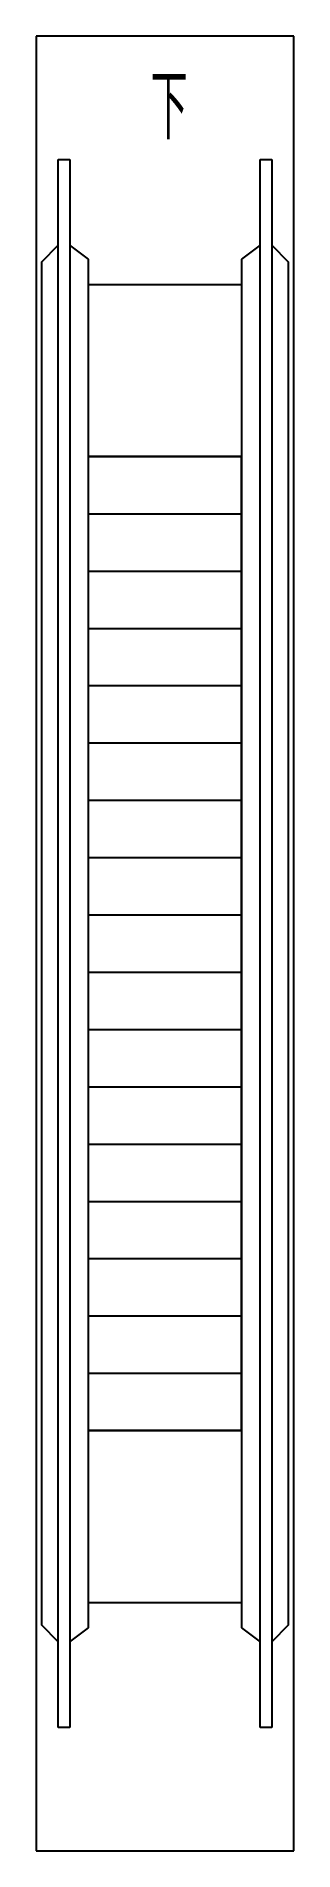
# Model space of a CAD drawing. Header units: millimetres. Extents: x 0 to 1348, y 0 to 9500.
import ezdxf

# ---------------------------------------------------------------- set-up
doc = ezdxf.new("R2010")
doc.units = ezdxf.units.MM
doc.layers.add('DIM_SYMB', color=3, linetype='Continuous')
doc.layers.add('STAIR', color=2, linetype='Continuous')
doc.styles.add('AEC_DIM', font='SIMPLEX', dxfattribs={"bigfont": 'GBCBIG'})

msp = doc.modelspace()

# ---------------------------------------------------------------- linework, layer by layer
at = {"layer": 'DIM_SYMB'}
msp.add_lwpolyline([(674, 8855.5, 0, 0, 0), (674, 2800, 80, 0, 0), (674, 2500, 0, 0, 0)], format="xyseb", dxfattribs=at)
at = {"layer": 'STAIR'}
for p, q in [((1348, 9500), (0, 9500)), ((0, 9500), (0, 0)), ((1348, 0), (1348, 9500)), ((115, 644.5), (115, 8855.5)), ((115, 8855.5), (175, 8855.5)), ((175, 8855.5), (175, 644.5)), ((1173, 8855.5), (1233, 8855.5)), ((1173, 644.5), (1173, 8855.5)), ((1233, 8855.5), (1233, 644.5)), ((29, 8319.5), (115, 8405.5)), ((274, 8332.75), (175, 8405.5)), ((1173, 8405.5), (1074, 8332.75)), ((1233, 8405.5), (1319, 8319.5)), ((29, 1180.5), (29, 8319.5)), ((274, 1167.25), (274, 8332.75)), ((1074, 8332.75), (1074, 1167.25)), ((1319, 8319.5), (1319, 1180.5)), ((274, 8200), (1074, 8200)), ((274, 2200), (274, 7300)), ((274, 7300), (1074, 7300)), ((1074, 7300), (274, 7300)), ((1074, 2200), (1074, 7300)), ((274, 7000), (1074, 7000)), ((274, 6700), (1074, 6700)), ((274, 6400), (1074, 6400)), ((274, 6100), (1074, 6100)), ((274, 5800), (1074, 5800)), ((274, 5500), (1074, 5500)), ((274, 5200), (1074, 5200)), ((274, 4900), (1074, 4900)), ((274, 4600), (1074, 4600)), ((274, 4300), (1074, 4300)), ((274, 4000), (1074, 4000)), ((274, 3700), (1074, 3700)), ((274, 3400), (1074, 3400)), ((274, 3100), (1074, 3100)), ((274, 2800), (1074, 2800)), ((274, 2500), (1074, 2500)), ((274, 2200), (1074, 2200)), ((1074, 2200), (274, 2200)), ((274, 1300), (1074, 1300)), ((115, 1094.5), (29, 1180.5)), ((175, 1094.5), (274, 1167.25)), ((1074, 1167.25), (1173, 1094.5)), ((1319, 1180.5), (1233, 1094.5)), ((175, 644.5), (115, 644.5)), ((1233, 644.5), (1173, 644.5)), ((0, 0), (1348, 0))]:
    msp.add_line(p, q, dxfattribs=at)

# ---------------------------------------------------------------- texts
at = {"layer": 'DIM_SYMB', "color": 7, "style": 'AEC_DIM', "width": 0.8}
msp.add_text('下', height=337.59, dxfattribs=at).set_placement((598.04, 8960.5))

doc.saveas('drawing.dxf')
